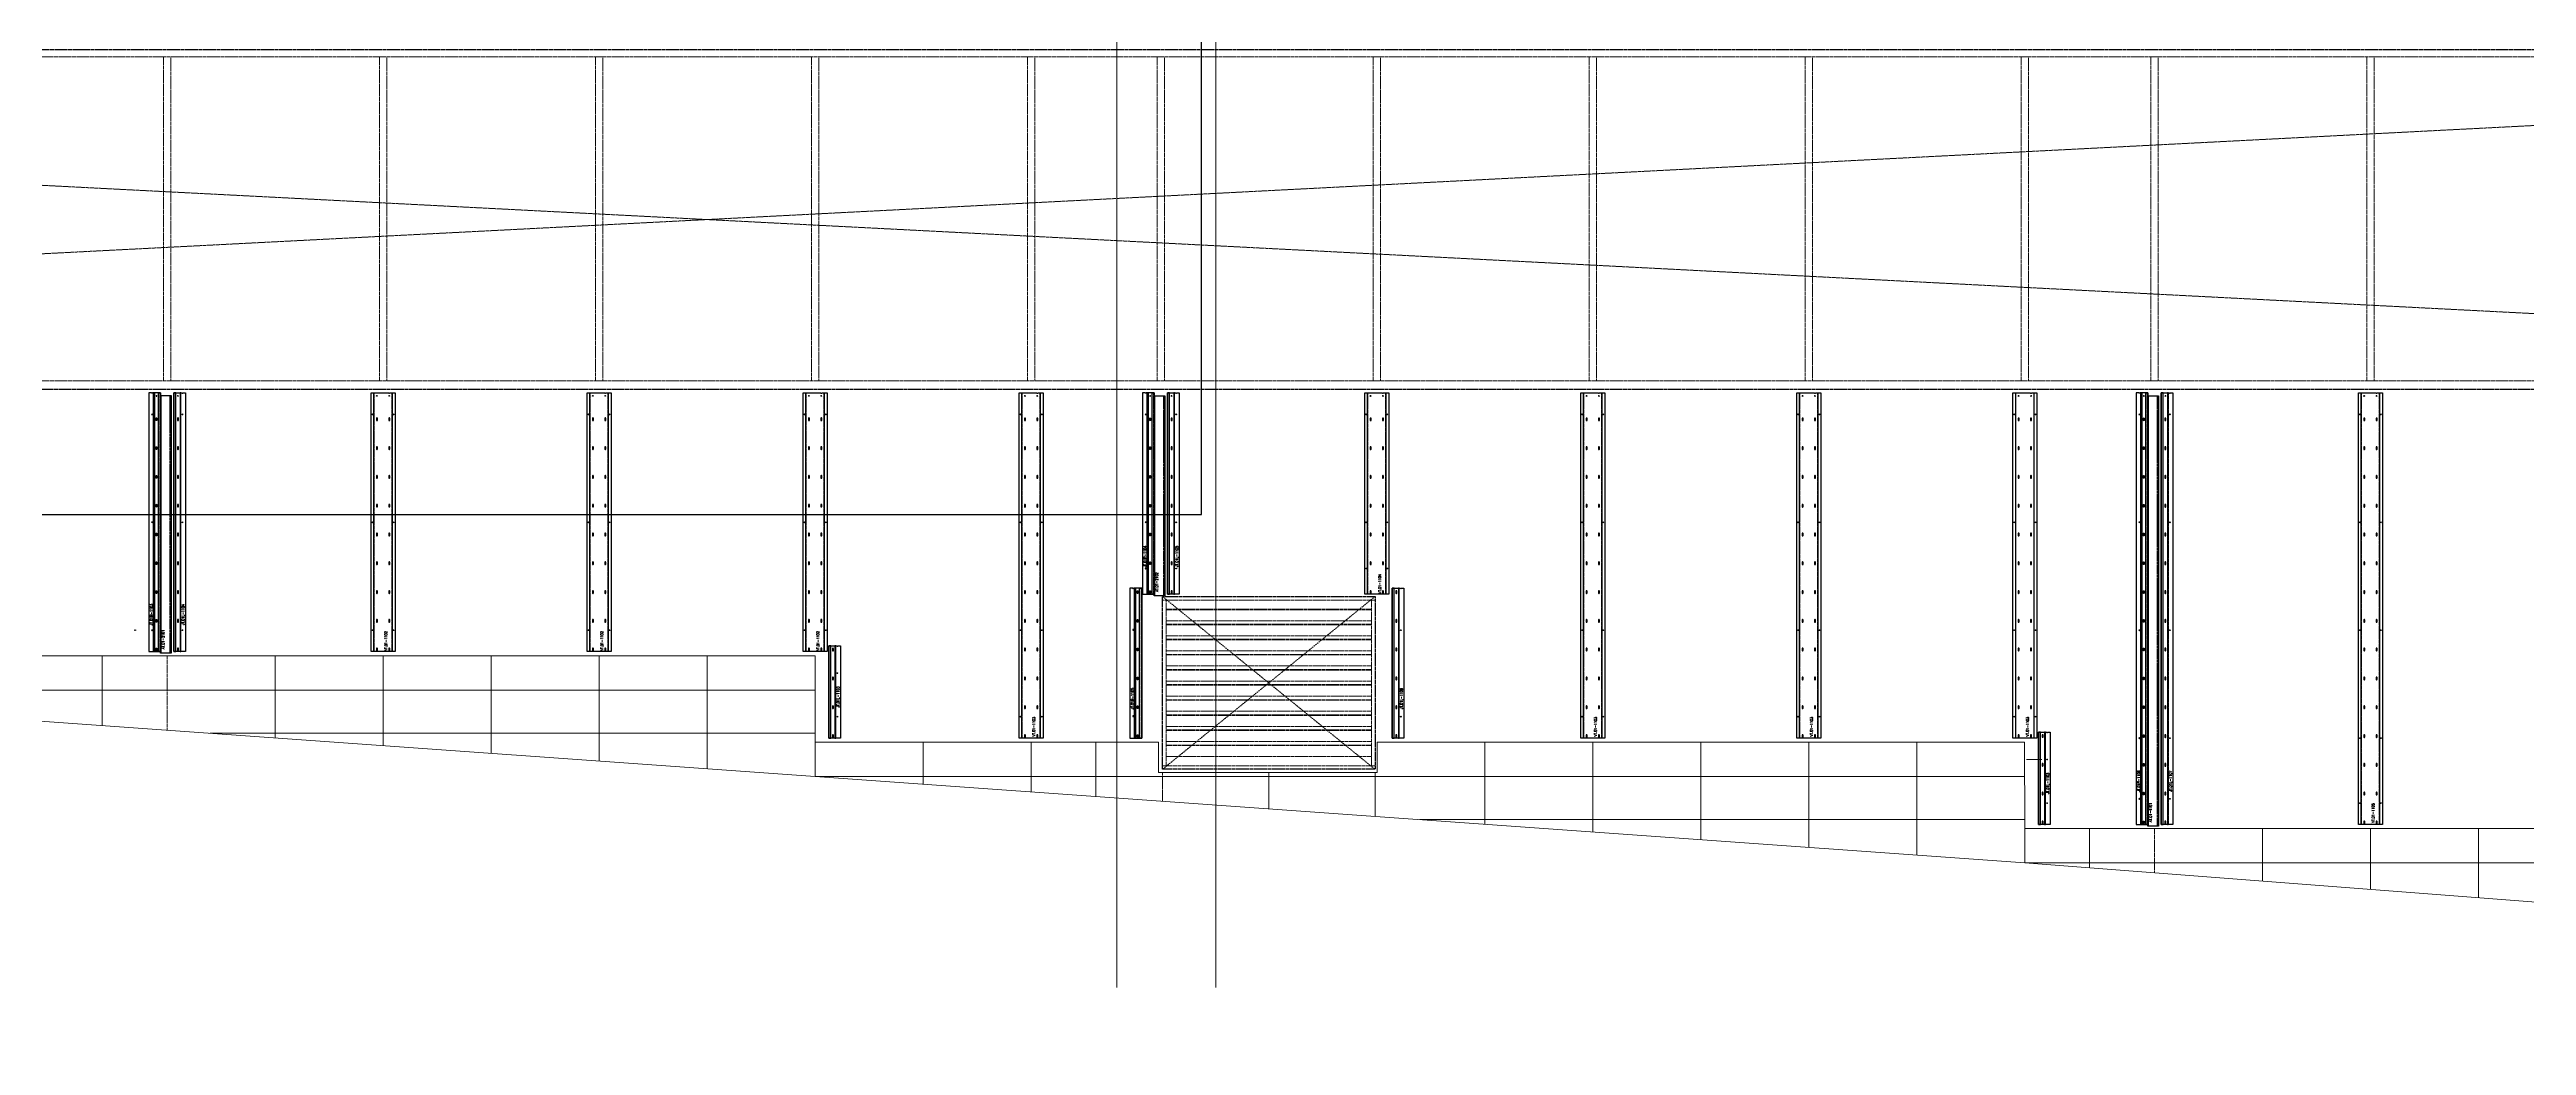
# Model space of a CAD drawing. Header units: inches. Extents: x 1191 to 4278, y -4365 to 1348.
# Drawn here: x 2783 to 3471, y -434 to -157 of the extents above; entities that cross this region are included whole.
import ezdxf

# ---------------------------------------------------------------- set-up
doc = ezdxf.new("R2010")
doc.units = ezdxf.units.IN
doc.header["$MEASUREMENT"] = 0
for name, pattern in [('NBK_Center', [0.541667, 0.333333, -0.0625, 0.083333, -0.0625]), ('NBK_Center2', [0.270833, 0.166667, -0.03125, 0.041667, -0.03125]), ('NBK_Hidden', [0.125, 0.083333, -0.041667]), ('NBK_Hidden2', [0.0625, 0.041667, -0.020833])]:
    doc.linetypes.add(name, pattern=pattern)
doc.layers.get('Defpoints').update_dxf_attribs({"color": 250, "lineweight": 0})
for name, color, linetype, lineweight in [('!Clip - bent', 20, 'Continuous', 25), ('!Dimension', 50, 'Continuous', 5), ('!Extrusion', 140, 'Continuous', 25), ('!Flashing', 40, 'Continuous', 25), ('!Linetype_Center', 220, 'NBK_Center', 9), ('!Linetype_Center2', 222, 'NBK_Center2', 9), ('!Linetype_Hidden', 210, 'NBK_Hidden', 9), ('!Misc2', 252, 'NBK_Hidden2', 5)]:
    doc.layers.add(name, color=color, linetype=linetype, lineweight=lineweight)
doc.styles.add('Romans', font='romans.shx', dxfattribs={"width": 0.8})

# ---------------------------------------------------------------- blocks, each defined once
blk = doc.blocks.new('A$C5F0FBCA1')
for points in [[(-1919.51, 112), (-84.5, 17.5)], [(-84.5, 112), (-1919.51, 17.5)], [(-875.51, -88), (-816.49, -40)], [(-816.49, -88), (-875.51, -40)]]:
    blk.add_lwpolyline(points)
at = {"lineweight": 30}
for points in [[(-1919.51, 112), (-84.5, 112), (-84.5, 17.5), (-1919.51, 17.5)], [(-875.51, -40), (-816.49, -40), (-816.49, -88), (-875.51, -88)]]:
    blk.add_lwpolyline(points, close=True, dxfattribs=at)
blk = doc.blocks.new('A$C5F5DB627')
for p, q in [((2483.5, 328.4), (649.49, 328.4)), ((1415, 328.4), (1415, 238.34)), ((1417, 238.34), (1417, 328.4)), ((1475, 328.4), (1475, 238.34)), ((1477, 238.34), (1477, 328.4)), ((1535, 328.4), (1535, 238.34)), ((1537, 238.34), (1537, 328.4)), ((1595, 328.4), (1595, 238.34)), ((1597, 238.34), (1597, 328.4)), ((1655, 328.4), (1655, 238.34)), ((1657, 238.34), (1657, 328.4)), ((1691, 328.4), (1691, 238.34)), ((1693, 238.34), (1693, 328.4)), ((1751, 328.4), (1751, 238.34)), ((1753, 238.34), (1753, 328.4)), ((1811, 328.4), (1811, 238.34)), ((1813, 238.34), (1813, 328.4)), ((1871, 328.4), (1871, 238.34)), ((1873, 238.34), (1873, 328.4)), ((1931, 328.4), (1931, 238.34)), ((1933, 238.34), (1933, 328.4)), ((1967, 328.4), (1967, 238.34)), ((1969, 238.34), (1969, 328.4)), ((2027, 328.4), (2027, 238.34)), ((2029, 238.34), (2029, 328.4)), ((2483.5, 235.9), (648.49, 235.9)), ((650.49, 238.34), (2483.5, 238.34)), ((1692.49, 130.4), (1692.49, 178.4)), ((1692.49, 178.4), (1751.51, 178.4)), ((1692.49, 177.4), (1751.51, 177.4)), ((1693.49, 177.4), (1693.49, 131.4)), ((1750.51, 174.93), (1693.49, 174.93)), ((1750.51, 174.75), (1693.49, 174.75)), ((1750.51, 131.4), (1750.51, 177.4)), ((1751.51, 178.4), (1751.51, 130.4)), ((1693.49, 171.69), (1750.51, 171.69)), ((1750.51, 170.73), (1693.49, 170.73)), ((1750.51, 170.55), (1693.49, 170.55)), ((1693.49, 167.49), (1750.51, 167.49)), ((1750.51, 166.53), (1693.49, 166.53)), ((1750.51, 166.35), (1693.49, 166.35)), ((1416, 141.26), (1416, 161.96)), ((1596, 161.9), (1596, 135.56)), ((1693.49, 163.3), (1750.51, 163.3)), ((1750.51, 162.33), (1693.49, 162.33)), ((1750.51, 162.16), (1693.49, 162.16)), ((1693.49, 159.1), (1750.51, 159.1)), ((1750.51, 158.13), (1693.49, 158.13)), ((1750.51, 157.96), (1693.49, 157.96)), ((1693.49, 154.9), (1750.51, 154.9)), ((1750.51, 153.94), (1693.49, 153.94)), ((1750.51, 153.76), (1693.49, 153.76)), ((1693.49, 150.7), (1750.51, 150.7)), ((1750.51, 149.74), (1693.49, 149.74)), ((1750.51, 149.56), (1693.49, 149.56)), ((1693.49, 146.51), (1750.51, 146.51)), ((1750.51, 145.54), (1693.49, 145.54)), ((1750.51, 145.36), (1693.49, 145.36)), ((1656, 124.11), (1656, 137.9)), ((1693.49, 142.31), (1750.51, 142.31)), ((1750.51, 141.34), (1693.49, 141.34)), ((1750.51, 141.17), (1693.49, 141.17)), ((1693.49, 138.11), (1750.51, 138.11)), ((1751.51, 131.4), (1692.49, 131.4)), ((1750.51, 137.14), (1693.49, 137.14)), ((1750.51, 136.97), (1693.49, 136.97)), ((1693.49, 133.91), (1750.51, 133.91)), ((1751.51, 130.4), (1692.49, 130.4)), ((1692.49, 129.53), (1692.49, 121.51)), ((1932, 113.9), (1932, 104.4)), ((1968, 101.63), (1968, 113.9))]:
    blk.add_line(p, q)
at = {"linetype": 'Continuous'}
for p, q in [((1398, 142.54), (1398, 161.96)), ((1446, 139.11), (1446, 161.96)), ((1476, 136.97), (1476, 161.96)), ((1506, 134.83), (1506, 161.96)), ((1536, 132.69), (1536, 161.96)), ((1566, 130.54), (1566, 161.96)), ((1260, 152.4), (1596, 152.4)), ((1428, 140.4), (1596, 140.4)), ((1596, 128.4), (1596, 137.9)), ((1626, 126.26), (1626, 137.9)), ((1656, 124.11), (1656, 137.9)), ((1674, 122.83), (1674, 137.9)), ((1782, 115.11), (1782, 137.9)), ((1812, 112.97), (1812, 137.9)), ((1842, 110.83), (1842, 137.9)), ((1872, 108.69), (1872, 137.9)), ((1902, 106.54), (1902, 137.9)), ((1596, 128.4), (1932, 128.4)), ((1722, 119.4), (1722, 129.53)), ((1751.51, 117.29), (1751.51, 129.53)), ((1764, 116.4), (1932, 116.4)), ((1932, 104.4), (1932, 113.9)), ((1950, 103.02), (1950, 113.9)), ((1998, 99.32), (1998, 113.9)), ((2028, 97.02), (2028, 113.9)), ((2058, 94.71), (2058, 113.9)), ((1932, 104.4), (2244, 104.4))]:
    blk.add_line(p, q, dxfattribs=at)
blk.add_lwpolyline([(2591.75, 90.21), (2591.75, 53.65), (1932, 104.4), (1596, 128.4), (1260, 152.4), (924, 176.4), (588, 206.34), (588, 209.9), (924, 209.9), (924, 185.9), (1260, 185.9), (1260, 161.96), (1596, 161.96), (1596, 137.9), (1691.33, 137.9), (1691.33, 129.53), (1752.09, 129.53), (1752.09, 137.9), (1931.91, 137.9), (1932, 113.9), (2244, 113.9), (2244, 89.9), (2591.75, 89.9)], close=True, dxfattribs=at)
blk = doc.blocks.new('TAP HOLE_5mm')
at = {"layer": '!Linetype_Center2'}
for points in [[(-0.18, 0), (0.18, 0)], [(0, 0.18), (0, -0.18)]]:
    blk.add_lwpolyline(points, dxfattribs=at)
blk.add_circle((0, 0), 0.101)
blk = doc.blocks.new('WEEP HOLE')
at = {"layer": '!Linetype_Center'}
for p, q in [((-0.22, 0.37), (0.22, 0.37)), ((0, 0.83), (0, -0.08))]:
    blk.add_line(p, q, dxfattribs=at)
at = {"color": 0}
blk.add_lwpolyline([(-0.14, 0.61), (-0.14, 0.14, 0.414214), (0, 0, 0.414214), (0.14, 0.14), (0.14, 0.61, 0.414214), (0, 0.75, 0.414214)], format="xyb", close=True, dxfattribs=at)
blk = doc.blocks.new('VT.01-1102-')
at = {"layer": '!Extrusion'}
blk.add_lwpolyline([(3.33, 0), (-3.33, 0), (-3.33, 71.93), (1.58, 71.93, 1), (1.86, 71.93), (3.33, 71.93)], format="xyb", close=True, dxfattribs=at)
blk.add_lwpolyline([(1.86, 71.93), (2.54, 71.93), (2.54, 0), (-2.54, 0), (-2.54, 71.93), (1.58, 71.93)], dxfattribs=at)
at = {"layer": '!Extrusion', "linetype": 'NBK_Hidden'}
blk.add_lwpolyline([(1.86, 71.93), (2.46, 71.93), (2.46, 0), (-2.46, 0), (-2.46, 71.93), (1.58, 71.93)], dxfattribs=at)
at = {"layer": '!Extrusion', "rotation": 360}
for name, p in [('TAP HOLE_5mm', (-1.72, 71.06)), ('TAP HOLE_5mm', (1.72, 71.06)), ('TAP HOLE_5mm', (-2.93, 65.94)), ('WEEP HOLE', (-1.72, 64.19)), ('WEEP HOLE', (1.72, 64.19)), ('TAP HOLE_5mm', (2.93, 65.94)), ('WEEP HOLE', (-1.72, 56.19)), ('WEEP HOLE', (1.72, 56.19)), ('WEEP HOLE', (-1.72, 48.19)), ('WEEP HOLE', (1.72, 48.19)), ('TAP HOLE_5mm', (-2.93, 35.94)), ('WEEP HOLE', (-1.72, 40.19)), ('WEEP HOLE', (1.72, 40.19)), ('TAP HOLE_5mm', (2.93, 35.94)), ('WEEP HOLE', (-1.72, 32.19)), ('WEEP HOLE', (1.72, 32.19)), ('WEEP HOLE', (-1.72, 24.19)), ('WEEP HOLE', (1.72, 24.19)), ('WEEP HOLE', (-1.72, 16.19)), ('WEEP HOLE', (1.72, 16.19)), ('WEEP HOLE', (-1.72, 8.19)), ('WEEP HOLE', (1.72, 8.19)), ('TAP HOLE_5mm', (-2.93, 5.94)), ('WEEP HOLE', (-1.72, 0.23)), ('WEEP HOLE', (1.72, 0.23)), ('TAP HOLE_5mm', (2.93, 5.94))]:
    blk.add_blockref(name, p, dxfattribs=at)
at = {"layer": 'Defpoints', "color": 1, "insert": (0.79, 2.97), "char_height": 0.75, "width": 1.65, "attachment_point": 5, "rotation": 90, "style": 'Romans'}
blk.add_mtext('VT.01-1102', dxfattribs=at)
blk = doc.blocks.new('VT.01-1103-')
at = {"layer": '!Extrusion'}
blk.add_lwpolyline([(3.33, 0), (-3.33, 0), (-3.33, 95.99), (1.58, 95.99, 1), (1.86, 95.99), (3.33, 95.99)], format="xyb", close=True, dxfattribs=at)
blk.add_lwpolyline([(1.86, 95.99), (2.54, 95.99), (2.54, 0), (-2.54, 0), (-2.54, 95.99), (1.58, 95.99)], dxfattribs=at)
at = {"layer": '!Extrusion', "linetype": 'NBK_Hidden'}
blk.add_lwpolyline([(1.86, 95.99), (2.46, 95.99), (2.46, 0), (-2.46, 0), (-2.46, 95.99), (1.58, 95.99)], dxfattribs=at)
at = {"layer": '!Extrusion', "rotation": 360}
for name, p in [('TAP HOLE_5mm', (-2.93, 90)), ('TAP HOLE_5mm', (-1.72, 95.11)), ('TAP HOLE_5mm', (1.72, 95.11)), ('TAP HOLE_5mm', (2.93, 90)), ('WEEP HOLE', (-1.72, 88.24)), ('WEEP HOLE', (1.72, 88.24)), ('WEEP HOLE', (-1.72, 80.24)), ('WEEP HOLE', (1.72, 80.24)), ('WEEP HOLE', (-1.72, 72.24)), ('WEEP HOLE', (1.72, 72.24)), ('WEEP HOLE', (-1.72, 64.24)), ('WEEP HOLE', (1.72, 64.24)), ('TAP HOLE_5mm', (-2.93, 60)), ('WEEP HOLE', (-1.72, 56.24)), ('WEEP HOLE', (1.72, 56.24)), ('TAP HOLE_5mm', (2.93, 60)), ('WEEP HOLE', (-1.72, 48.24)), ('WEEP HOLE', (1.72, 48.24)), ('WEEP HOLE', (-1.72, 40.24)), ('WEEP HOLE', (1.72, 40.24)), ('TAP HOLE_5mm', (-2.93, 30)), ('WEEP HOLE', (-1.72, 32.24)), ('WEEP HOLE', (1.72, 32.24)), ('TAP HOLE_5mm', (2.93, 30)), ('WEEP HOLE', (-1.72, 24.3)), ('WEEP HOLE', (1.72, 24.3)), ('WEEP HOLE', (-1.72, 16.24)), ('WEEP HOLE', (1.72, 16.24)), ('WEEP HOLE', (-1.72, 8.24)), ('WEEP HOLE', (1.72, 8.24)), ('TAP HOLE_5mm', (-2.93, 6)), ('WEEP HOLE', (-1.72, 0.23)), ('WEEP HOLE', (1.72, 0.23)), ('TAP HOLE_5mm', (2.93, 6))]:
    blk.add_blockref(name, p, dxfattribs=at)
at = {"layer": 'Defpoints', "color": 1, "insert": (0.74, 3.21), "char_height": 0.75, "width": 1.65, "attachment_point": 5, "rotation": 90, "style": 'Romans'}
blk.add_mtext('VT.01-1103', dxfattribs=at)
blk = doc.blocks.new('VT.01-1104-')
at = {"layer": '!Extrusion'}
blk.add_lwpolyline([(3.33, 0), (-3.33, 0), (-3.33, 55.99), (1.58, 55.99, 1), (1.86, 55.99), (3.33, 55.99)], format="xyb", close=True, dxfattribs=at)
blk.add_lwpolyline([(1.86, 55.99), (2.54, 55.99), (2.54, 0), (-2.54, 0), (-2.54, 55.99), (1.58, 55.99)], dxfattribs=at)
at = {"layer": '!Extrusion', "linetype": 'NBK_Hidden'}
blk.add_lwpolyline([(1.86, 55.99), (2.46, 55.99), (2.46, 0), (-2.46, 0), (-2.46, 55.99), (1.58, 55.99)], dxfattribs=at)
at = {"layer": '!Extrusion', "rotation": 360}
for name, p in [('TAP HOLE_5mm', (-1.72, 55.11)), ('TAP HOLE_5mm', (1.72, 55.11)), ('TAP HOLE_5mm', (-2.93, 50)), ('WEEP HOLE', (-1.72, 48.24)), ('WEEP HOLE', (1.72, 48.24)), ('TAP HOLE_5mm', (2.93, 50)), ('WEEP HOLE', (-1.72, 40.24)), ('WEEP HOLE', (1.72, 40.24)), ('WEEP HOLE', (-1.72, 32.24)), ('WEEP HOLE', (1.72, 32.24)), ('WEEP HOLE', (-1.72, 24.24)), ('WEEP HOLE', (1.72, 24.24)), ('TAP HOLE_5mm', (-2.93, 20)), ('WEEP HOLE', (-1.72, 16.24)), ('WEEP HOLE', (1.72, 16.24)), ('TAP HOLE_5mm', (2.93, 20)), ('TAP HOLE_5mm', (-2.93, 7.16)), ('WEEP HOLE', (-1.72, 8.24)), ('WEEP HOLE', (1.72, 8.24)), ('TAP HOLE_5mm', (2.93, 7.16)), ('WEEP HOLE', (-1.72, 0.24)), ('WEEP HOLE', (1.72, 0.24))]:
    blk.add_blockref(name, p, dxfattribs=at)
at = {"layer": 'Defpoints', "color": 1, "insert": (0.83, 2.91), "char_height": 0.75, "width": 1.65, "attachment_point": 5, "rotation": 90, "style": 'Romans'}
blk.add_mtext('VT.01-1104', dxfattribs=at)
blk = doc.blocks.new('VT.01-1105-')
at = {"layer": '!Extrusion'}
blk.add_lwpolyline([(3.33, 0), (-3.33, 0), (-3.33, 119.99), (1.58, 119.99, 1), (1.86, 119.99), (3.33, 119.99)], format="xyb", close=True, dxfattribs=at)
blk.add_lwpolyline([(1.86, 119.99), (2.54, 119.99), (2.54, 0), (-2.54, 0), (-2.54, 119.99), (1.58, 119.99)], dxfattribs=at)
at = {"layer": '!Extrusion', "linetype": 'NBK_Hidden'}
blk.add_lwpolyline([(1.86, 119.99), (2.46, 119.99), (2.46, 0), (-2.46, 0), (-2.46, 119.99), (1.58, 119.99)], dxfattribs=at)
at = {"layer": '!Extrusion', "rotation": 360}
for name, p in [('TAP HOLE_5mm', (-1.72, 119.11)), ('TAP HOLE_5mm', (1.72, 119.11)), ('TAP HOLE_5mm', (-2.93, 114)), ('WEEP HOLE', (-1.72, 112.24)), ('WEEP HOLE', (1.72, 112.24)), ('TAP HOLE_5mm', (2.93, 114)), ('WEEP HOLE', (-1.72, 104.24)), ('WEEP HOLE', (1.72, 104.24)), ('WEEP HOLE', (-1.72, 96.24)), ('WEEP HOLE', (1.72, 96.24)), ('TAP HOLE_5mm', (-2.93, 84)), ('WEEP HOLE', (-1.72, 88.24)), ('WEEP HOLE', (1.72, 88.24)), ('TAP HOLE_5mm', (2.93, 84)), ('WEEP HOLE', (-1.72, 80.24)), ('WEEP HOLE', (1.72, 80.24)), ('WEEP HOLE', (-1.72, 72.24)), ('WEEP HOLE', (1.72, 72.24)), ('WEEP HOLE', (-1.72, 64.24)), ('WEEP HOLE', (1.72, 64.24)), ('WEEP HOLE', (-1.72, 56.24)), ('WEEP HOLE', (1.72, 56.24)), ('TAP HOLE_5mm', (-2.93, 54)), ('WEEP HOLE', (-1.72, 48.3)), ('WEEP HOLE', (1.72, 48.3)), ('TAP HOLE_5mm', (2.93, 54)), ('WEEP HOLE', (-1.72, 40.24)), ('WEEP HOLE', (1.72, 40.24)), ('WEEP HOLE', (-1.72, 32.24)), ('WEEP HOLE', (1.72, 32.24)), ('TAP HOLE_5mm', (-2.93, 24)), ('WEEP HOLE', (-1.72, 24.24)), ('WEEP HOLE', (1.72, 24.24)), ('TAP HOLE_5mm', (2.93, 24)), ('WEEP HOLE', (-1.72, 16.24)), ('WEEP HOLE', (1.72, 16.24)), ('WEEP HOLE', (-1.72, 8.24)), ('WEEP HOLE', (1.72, 8.24)), ('TAP HOLE_5mm', (-2.93, 6)), ('WEEP HOLE', (-1.72, 0.24)), ('WEEP HOLE', (1.72, 0.24)), ('TAP HOLE_5mm', (2.93, 6))]:
    blk.add_blockref(name, p, dxfattribs=at)
at = {"layer": 'Defpoints', "color": 1, "insert": (0.74, 3.2), "char_height": 0.75, "width": 1.65, "attachment_point": 5, "rotation": 90, "style": 'Romans'}
blk.add_mtext('VT.01-1105', dxfattribs=at)
blk = doc.blocks.new('JT.01L-1103')
at = {"layer": '!Extrusion'}
blk.add_lwpolyline([(0, 25.69), (0, 0), (-3.25, 0), (-3.25, 25.69), (-1.02, 25.69, 1), (-0.75, 25.69)], format="xyb", close=True, dxfattribs=at)
for points in [[(-2.68, 25.69), (-3.25, 25.69), (-3.25, 0), (-2.68, 0)], [(-1.55, 0), (-1.3, 0), (-1.3, 25.69), (-1.55, 25.69)]]:
    blk.add_lwpolyline(points, close=True, dxfattribs=at)
at = {"layer": '!Extrusion', "linetype": 'NBK_Hidden'}
for points in [[(-3.25, 0), (-3.17, 0), (-3.17, 25.69), (-3.25, 25.69)], [(-1.38, 0), (-1.3, 0), (-1.3, 25.69), (-1.38, 25.69)]]:
    blk.add_lwpolyline(points, close=True, dxfattribs=at)
at = {"layer": '!Extrusion'}
for p in [(-2.12, 24.25), (-2.12, 16.25), (-2.12, 8.25), (-2.12, 0.24)]:
    blk.add_blockref('WEEP HOLE', p, dxfattribs=at)
at = {"layer": '!Extrusion', "rotation": 360}
for p in [(-0.89, 18.07), (-0.89, 6)]:
    blk.add_blockref('TAP HOLE_5mm', p, dxfattribs=at)
at = {"layer": 'Defpoints', "color": 2, "insert": (-0.71, 11.47), "char_height": 0.75, "width": 1.65, "attachment_point": 5, "rotation": 90, "style": 'Romans'}
blk.add_mtext('JT.01L-1103', dxfattribs=at)
blk = doc.blocks.new('JT.01L-1104')
at = {"layer": '!Extrusion'}
blk.add_lwpolyline([(0, 0), (-3.25, 0), (-3.25, 71.93), (-1.02, 71.93, 1), (-0.75, 71.93), (0, 71.93)], format="xyb", close=True, dxfattribs=at)
for points in [[(-2.68, 71.93), (-3.25, 71.93), (-3.25, 0), (-2.68, 0)], [(-1.55, 0), (-1.3, 0), (-1.3, 71.93), (-1.55, 71.93)]]:
    blk.add_lwpolyline(points, close=True, dxfattribs=at)
at = {"layer": '!Extrusion', "linetype": 'NBK_Hidden'}
for points in [[(-3.25, 0), (-3.17, 0), (-3.17, 71.93), (-3.25, 71.93)], [(-1.38, 0), (-1.3, 0), (-1.3, 71.93), (-1.38, 71.93)]]:
    blk.add_lwpolyline(points, close=True, dxfattribs=at)
at = {"layer": '!Extrusion', "rotation": 360}
for p in [(-2.12, 71.06), (-0.89, 65.94), (-0.89, 35.94), (-0.89, 5.94)]:
    blk.add_blockref('TAP HOLE_5mm', p, dxfattribs=at)
at = {"layer": '!Extrusion'}
for p in [(-2.12, 64.19), (-2.12, 56.19), (-2.12, 48.19), (-2.12, 40.19), (-2.12, 32.19), (-2.12, 24.19), (-2.12, 16.19), (-2.12, 8.19), (-2.12, 0.23)]:
    blk.add_blockref('WEEP HOLE', p, dxfattribs=at)
at = {"layer": 'Defpoints', "color": 2, "insert": (-0.71, 10.32), "char_height": 0.75, "width": 1.65, "attachment_point": 5, "rotation": 90, "style": 'Romans'}
blk.add_mtext('JT.01L-1104', dxfattribs=at)
blk = doc.blocks.new('JT.01L-1105')
at = {"layer": '!Extrusion'}
blk.add_lwpolyline([(0, 0), (-3.25, 0), (-3.25, 55.99), (-1.02, 55.99, 1), (-0.75, 55.99), (0, 55.99)], format="xyb", close=True, dxfattribs=at)
at = {"layer": '!Extrusion', "linetype": 'NBK_Hidden'}
for points in [[(-3.25, 0), (-3.17, 0), (-3.17, 55.99), (-3.25, 55.99)], [(-1.38, 0), (-1.3, 0), (-1.3, 55.99), (-1.38, 55.99)]]:
    blk.add_lwpolyline(points, close=True, dxfattribs=at)
at = {"layer": '!Extrusion'}
for points in [[(-2.68, 55.99), (-3.25, 55.99), (-3.25, 0), (-2.68, 0)], [(-1.55, 0), (-1.3, 0), (-1.3, 55.99), (-1.55, 55.99)]]:
    blk.add_lwpolyline(points, close=True, dxfattribs=at)
at = {"layer": '!Extrusion', "rotation": 360}
for p in [(-2.12, 55.11), (-0.89, 50), (-0.89, 20), (-0.89, 7.16)]:
    blk.add_blockref('TAP HOLE_5mm', p, dxfattribs=at)
at = {"layer": '!Extrusion'}
for p in [(-2.12, 48.24), (-2.12, 40.24), (-2.12, 32.24), (-2.12, 24.24), (-2.12, 16.24), (-2.12, 8.24), (-2.12, 0.24)]:
    blk.add_blockref('WEEP HOLE', p, dxfattribs=at)
at = {"layer": 'Defpoints', "color": 2, "insert": (-0.71, 10.52), "char_height": 0.75, "width": 1.65, "attachment_point": 5, "rotation": 90, "style": 'Romans'}
blk.add_mtext('JT.01L-1105', dxfattribs=at)
blk = doc.blocks.new('JT.01R-1103-')
at = {"layer": '!Extrusion'}
blk.add_lwpolyline([(0, 0), (3.25, 0), (3.25, 71.93), (1.02, 71.93, -1), (0.75, 71.93), (0, 71.93)], format="xyb", close=True, dxfattribs=at)
for points in [[(1.55, 0), (1.3, 0), (1.3, 71.93), (1.55, 71.93)], [(2.68, 71.93), (3.25, 71.93), (3.25, 0), (2.68, 0)]]:
    blk.add_lwpolyline(points, close=True, dxfattribs=at)
at = {"layer": '!Extrusion', "linetype": 'NBK_Hidden'}
for points in [[(1.38, 0), (1.3, 0), (1.3, 71.93), (1.38, 71.93)], [(3.25, 0), (3.17, 0), (3.17, 71.93), (3.25, 71.93)]]:
    blk.add_lwpolyline(points, close=True, dxfattribs=at)
at = {"layer": '!Extrusion', "xscale": -1}
for name, p in [('TAP HOLE_5mm', (2.12, 71.06)), ('TAP HOLE_5mm', (0.89, 65.94)), ('WEEP HOLE', (2.12, 64.19)), ('WEEP HOLE', (2.12, 56.19)), ('WEEP HOLE', (2.12, 48.19)), ('TAP HOLE_5mm', (0.89, 35.94)), ('WEEP HOLE', (2.12, 40.19)), ('WEEP HOLE', (2.12, 32.19)), ('WEEP HOLE', (2.12, 24.19)), ('WEEP HOLE', (2.12, 16.19)), ('WEEP HOLE', (2.12, 8.19)), ('TAP HOLE_5mm', (0.89, 5.94)), ('WEEP HOLE', (2.12, 0.23))]:
    blk.add_blockref(name, p, dxfattribs=at)
at = {"layer": 'Defpoints', "color": 5, "insert": (0.71, 10.32), "char_height": 0.75, "width": 1.65, "attachment_point": 5, "rotation": 90, "style": 'Romans'}
blk.add_mtext('JT.01R-1103', dxfattribs=at)
blk = doc.blocks.new('JT.01R-1104-')
at = {"layer": '!Extrusion'}
blk.add_lwpolyline([(1.02, 55.99, -1), (0.75, 55.99), (0, 55.99), (0, 0), (3.25, 0), (3.25, 55.99)], format="xyb", close=True, dxfattribs=at)
at = {"layer": '!Extrusion', "linetype": 'NBK_Hidden'}
for points in [[(1.38, 0), (1.3, 0), (1.3, 55.99), (1.38, 55.99)], [(3.25, 0), (3.17, 0), (3.17, 55.99), (3.25, 55.99)]]:
    blk.add_lwpolyline(points, close=True, dxfattribs=at)
at = {"layer": '!Extrusion'}
for points in [[(1.55, 0), (1.3, 0), (1.3, 55.99), (1.55, 55.99)], [(2.68, 55.99), (3.25, 55.99), (3.25, 0), (2.68, 0)]]:
    blk.add_lwpolyline(points, close=True, dxfattribs=at)
at = {"layer": '!Extrusion', "xscale": -1}
for name, p in [('TAP HOLE_5mm', (2.12, 55.11)), ('TAP HOLE_5mm', (0.89, 50)), ('WEEP HOLE', (2.12, 48.24)), ('WEEP HOLE', (2.12, 40.24)), ('WEEP HOLE', (2.12, 32.24)), ('WEEP HOLE', (2.12, 24.24)), ('TAP HOLE_5mm', (0.89, 20)), ('WEEP HOLE', (2.12, 16.24)), ('TAP HOLE_5mm', (0.89, 7.16)), ('WEEP HOLE', (2.12, 8.24)), ('WEEP HOLE', (2.12, 0.24))]:
    blk.add_blockref(name, p, dxfattribs=at)
at = {"layer": 'Defpoints', "color": 5, "insert": (0.71, 10.52), "char_height": 0.75, "width": 1.65, "attachment_point": 5, "rotation": 90, "style": 'Romans'}
blk.add_mtext('JT.01R-1104', dxfattribs=at)
blk = doc.blocks.new('JT.01L-1106')
at = {"layer": '!Extrusion', "linetype": 'NBK_Hidden'}
for points in [[(-3.25, 0), (-3.17, 0), (-3.17, 41.69), (-3.25, 41.69)], [(-1.38, 0), (-1.3, 0), (-1.3, 41.69), (-1.38, 41.69)]]:
    blk.add_lwpolyline(points, close=True, dxfattribs=at)
at = {"layer": '!Extrusion'}
for points in [[(-2.68, 41.69), (-3.25, 41.69), (-3.25, 0), (-2.68, 0)], [(-1.55, 0), (-1.3, 0), (-1.3, 41.69), (-1.55, 41.69)]]:
    blk.add_lwpolyline(points, close=True, dxfattribs=at)
blk.add_lwpolyline([(0, 0), (-3.25, 0), (-3.25, 41.69), (-1.02, 41.69, 1), (-0.75, 41.69), (0, 41.69)], format="xyb", close=True, dxfattribs=at)
for p in [(-2.12, 40.24), (-2.12, 32.24), (-2.12, 24.3), (-2.12, 16.24), (-2.12, 8.24), (-2.12, 0.23)]:
    blk.add_blockref('WEEP HOLE', p, dxfattribs=at)
at = {"layer": '!Extrusion', "rotation": 360}
for p in [(-0.89, 30), (-0.89, 6)]:
    blk.add_blockref('TAP HOLE_5mm', p, dxfattribs=at)
at = {"layer": 'Defpoints', "color": 2, "insert": (-0.71, 11.02), "char_height": 0.75, "width": 1.65, "attachment_point": 5, "rotation": 90, "style": 'Romans'}
blk.add_mtext('JT.01L-1106', dxfattribs=at)
blk = doc.blocks.new('JT.01R-1105-')
at = {"layer": '!Extrusion'}
blk.add_lwpolyline([(1.02, 41.69, -1), (0.75, 41.69), (0, 41.69), (0, 0), (3.25, 0), (3.25, 41.69)], format="xyb", close=True, dxfattribs=at)
for points in [[(1.55, 0), (1.3, 0), (1.3, 41.69), (1.55, 41.69)], [(2.68, 41.69), (3.25, 41.69), (3.25, 0), (2.68, 0)]]:
    blk.add_lwpolyline(points, close=True, dxfattribs=at)
at = {"layer": '!Extrusion', "linetype": 'NBK_Hidden'}
for points in [[(1.38, 0), (1.3, 0), (1.3, 41.69), (1.38, 41.69)], [(3.25, 0), (3.17, 0), (3.17, 41.69), (3.25, 41.69)]]:
    blk.add_lwpolyline(points, close=True, dxfattribs=at)
at = {"layer": '!Extrusion', "xscale": -1}
for name, p in [('WEEP HOLE', (2.12, 40.24)), ('TAP HOLE_5mm', (0.89, 30.13)), ('WEEP HOLE', (2.12, 32.24)), ('WEEP HOLE', (2.12, 24.3)), ('WEEP HOLE', (2.12, 16.24)), ('WEEP HOLE', (2.12, 8.24)), ('TAP HOLE_5mm', (0.89, 6.13)), ('WEEP HOLE', (2.12, 0.23))]:
    blk.add_blockref(name, p, dxfattribs=at)
at = {"layer": 'Defpoints', "color": 5, "insert": (0.71, 11.02), "char_height": 0.75, "width": 1.65, "attachment_point": 5, "rotation": 90, "style": 'Romans'}
blk.add_mtext('JT.01R-1105', dxfattribs=at)
blk = doc.blocks.new('JT.01L-1107')
at = {"layer": '!Extrusion', "linetype": 'NBK_Hidden'}
for points in [[(-3.25, 0), (-3.17, 0), (-3.17, 119.99), (-3.25, 119.99)], [(-1.38, 0), (-1.3, 0), (-1.3, 119.99), (-1.38, 119.99)]]:
    blk.add_lwpolyline(points, close=True, dxfattribs=at)
at = {"layer": '!Extrusion'}
for points in [[(-2.68, 119.99), (-3.25, 119.99), (-3.25, 0), (-2.68, 0)], [(-1.55, 0), (-1.3, 0), (-1.3, 119.99), (-1.55, 119.99)]]:
    blk.add_lwpolyline(points, close=True, dxfattribs=at)
blk.add_lwpolyline([(0, 0), (-3.25, 0), (-3.25, 119.99), (-1.02, 119.99, 1), (-0.75, 119.99), (0, 119.99)], format="xyb", close=True, dxfattribs=at)
at = {"layer": '!Extrusion', "rotation": 360}
for p in [(-2.12, 119.11), (-0.89, 114), (-0.89, 84), (-0.89, 54), (-0.89, 24), (-0.89, 7.16)]:
    blk.add_blockref('TAP HOLE_5mm', p, dxfattribs=at)
at = {"layer": '!Extrusion'}
for p in [(-2.12, 112.24), (-2.12, 104.24), (-2.12, 96.24), (-2.12, 88.24), (-2.12, 80.24), (-2.12, 72.24), (-2.12, 64.24), (-2.12, 56.24), (-2.12, 48.3), (-2.12, 40.24), (-2.12, 32.24), (-2.12, 24.24), (-2.12, 16.24), (-2.12, 8.24), (-2.12, 0.23)]:
    blk.add_blockref('WEEP HOLE', p, dxfattribs=at)
at = {"layer": 'Defpoints', "color": 2, "insert": (-0.71, 12.08), "char_height": 0.75, "width": 1.65, "attachment_point": 5, "rotation": 90, "style": 'Romans'}
blk.add_mtext('JT.01L-1107', dxfattribs=at)
blk = doc.blocks.new('JT.01R-1106-')
at = {"layer": '!Extrusion'}
blk.add_lwpolyline([(0, 0), (3.25, 0), (3.25, 119.99), (1.02, 119.99, -1), (0.75, 119.99), (0, 119.99)], format="xyb", close=True, dxfattribs=at)
for points in [[(1.55, 0), (1.3, 0), (1.3, 119.99), (1.55, 119.99)], [(2.68, 119.99), (3.25, 119.99), (3.25, 0), (2.68, 0)]]:
    blk.add_lwpolyline(points, close=True, dxfattribs=at)
at = {"layer": '!Extrusion', "linetype": 'NBK_Hidden'}
for points in [[(1.38, 0), (1.3, 0), (1.3, 119.99), (1.38, 119.99)], [(3.25, 0), (3.17, 0), (3.17, 119.99), (3.25, 119.99)]]:
    blk.add_lwpolyline(points, close=True, dxfattribs=at)
at = {"layer": '!Extrusion', "xscale": -1}
for name, p in [('TAP HOLE_5mm', (2.12, 119.11)), ('TAP HOLE_5mm', (0.89, 114)), ('WEEP HOLE', (2.12, 112.24)), ('WEEP HOLE', (2.12, 104.24)), ('WEEP HOLE', (2.12, 96.24)), ('TAP HOLE_5mm', (0.89, 84)), ('WEEP HOLE', (2.12, 88.24)), ('WEEP HOLE', (2.12, 80.24)), ('WEEP HOLE', (2.12, 72.24)), ('WEEP HOLE', (2.12, 64.24)), ('WEEP HOLE', (2.12, 56.24)), ('TAP HOLE_5mm', (0.89, 54)), ('WEEP HOLE', (2.12, 48.3)), ('WEEP HOLE', (2.12, 40.24)), ('WEEP HOLE', (2.12, 32.24)), ('TAP HOLE_5mm', (0.89, 24)), ('WEEP HOLE', (2.12, 24.24)), ('WEEP HOLE', (2.12, 16.24)), ('TAP HOLE_5mm', (0.89, 7.16)), ('WEEP HOLE', (2.12, 8.24)), ('WEEP HOLE', (2.12, 0.23))]:
    blk.add_blockref(name, p, dxfattribs=at)
at = {"layer": 'Defpoints', "color": 5, "insert": (0.71, 12.08), "char_height": 0.75, "width": 1.65, "attachment_point": 5, "rotation": 90, "style": 'Romans'}
blk.add_mtext('JT.01R-1106', dxfattribs=at)
blk = doc.blocks.new('NORTH TRACKS')
at = {"layer": '!Dimension', "color": 30}
blk.add_lwpolyline([(1362.47, 43.19), (1366.69, 43.19)], dxfattribs=at)
at = {"layer": '!Dimension'}
for name, p in [('JT.01R-1103-', (840.92, 73.18)), ('VT.01-1102-', (906, 73.18)), ('VT.01-1102-', (966, 73.18)), ('VT.01-1102-', (1026, 73.18)), ('VT.01-1103-', (1086, 49.12)), ('JT.01R-1104-', (1116.92, 89.12)), ('JT.01L-1105', (1127.15, 89.12)), ('VT.01-1104-', (1182, 89.12)), ('VT.01-1103-', (1242, 49.12)), ('VT.01-1103-', (1302, 49.12)), ('VT.01-1103-', (1362, 49.12)), ('JT.01R-1106-', (1392.92, 25.12)), ('JT.01L-1107', (1403.15, 25.12)), ('VT.01-1105-', (1458, 25.12)), ('JT.01R-1105-', (1113.45, 49.12)), ('JT.01L-1106', (1189.55, 49.12)), ('JT.01L-1103', (1033.06, 49.12)), ('JT.01L-1103', (1369.06, 25.12))]:
    blk.add_blockref(name, p, dxfattribs=at)
at = {"layer": '!Dimension', "rotation": 360}
blk.add_blockref('JT.01L-1104', (851.15, 73.18), dxfattribs=at)
blk = doc.blocks.new('HOLE FLASHING')
at = {"layer": '!Linetype_Center2'}
blk.add_line((-0.31, 0), (0.26, 0), dxfattribs=at)
at = {"layer": '!Misc2'}
blk.add_lwpolyline([(-0.06, 0.1), (0, 0.1), (0, -0.1), (-0.06, -0.1)], close=True, dxfattribs=at)
blk = doc.blocks.new('AT.01-4101')
at = {"layer": '!Flashing', "color": 2}
for points in [[(0, 119.19), (2.99, 119.19), (2.99, -0.43), (0, -0.43)], [(0, 119.19), (0.06, 119.19), (0.06, -0.43), (0, -0.43)], [(2.94, -0.43), (2.99, -0.43), (2.99, 119.19), (2.94, 119.19)]]:
    blk.add_lwpolyline(points, close=True, dxfattribs=at)
at = {"layer": '!Linetype_Center'}
blk.add_lwpolyline([(0, 119.19), (2.6, 119.19), (2.6, -0.43), (0, -0.43)], close=True, dxfattribs=at)
at = {"color": 144}
for p in [(0.06, 114), (0.06, 84), (0.06, 54), (0.06, 24), (0.06, 7.16)]:
    blk.add_blockref('HOLE FLASHING', p, dxfattribs=at)
at = {"layer": 'Defpoints', "color": 6, "insert": (0.73, 3.39), "char_height": 0.75, "width": 1.65, "attachment_point": 5, "rotation": 90, "style": 'Romans'}
blk.add_mtext('AT.01-4101', dxfattribs=at)
blk = doc.blocks.new('AT.01-2102')
at = {"layer": '!Flashing', "color": 2}
for points in [[(0, 55.19), (2.99, 55.19), (2.99, -0.43), (0, -0.43)], [(0, 55.19), (0.06, 55.19), (0.06, -0.43), (0, -0.43)], [(2.94, -0.43), (2.99, -0.43), (2.99, 55.19), (2.94, 55.19)]]:
    blk.add_lwpolyline(points, close=True, dxfattribs=at)
at = {"layer": '!Linetype_Center'}
blk.add_lwpolyline([(0, 55.19), (2.6, 55.19), (2.6, -0.43), (0, -0.43)], close=True, dxfattribs=at)
at = {"color": 144}
for p in [(0.06, 50), (0.06, 20), (0.06, 7.16)]:
    blk.add_blockref('HOLE FLASHING', p, dxfattribs=at)
at = {"layer": 'Defpoints', "color": 6, "insert": (0.73, 3.38), "char_height": 0.75, "width": 1.65, "attachment_point": 5, "rotation": 90, "style": 'Romans'}
blk.add_mtext('AT.01-2102', dxfattribs=at)
blk = doc.blocks.new('AT.01-2101')
at = {"layer": '!Flashing', "color": 2}
for points in [[(0, 71.14), (2.99, 71.14), (2.99, -0.43), (0, -0.43)], [(0, 71.14), (0.06, 71.14), (0.06, -0.43), (0, -0.43)], [(2.94, -0.43), (2.99, -0.43), (2.99, 71.14), (2.94, 71.14)]]:
    blk.add_lwpolyline(points, close=True, dxfattribs=at)
at = {"layer": '!Linetype_Center'}
blk.add_lwpolyline([(0, 71.14), (2.6, 71.14), (2.6, -0.43), (0, -0.43)], close=True, dxfattribs=at)
at = {"color": 144}
for p in [(0.06, 65.95), (0.06, 35.95), (0.06, 5.95)]:
    blk.add_blockref('HOLE FLASHING', p, dxfattribs=at)
at = {"layer": 'Defpoints', "color": 6, "insert": (0.73, 3.39), "char_height": 0.75, "width": 1.65, "attachment_point": 5, "rotation": 90, "style": 'Romans'}
blk.add_mtext('AT.01-2101', dxfattribs=at)
blk = doc.blocks.new('NORTH MOVEMENT FLASHING')
at = {"color": 144}
for name, p in [('AT.01-2101', (1342.17, 73.18)), ('AT.01-2102', (1618.17, 89.12)), ('AT.01-4101', (1894.17, 25.12)), ('HOLE FLASHING', (1335.15, 79.12))]:
    blk.add_blockref(name, p, dxfattribs=at)

msp = doc.modelspace()

# ---------------------------------------------------------------- linework, layer by layer
at = {"color": 26}
msp.add_lwpolyline([(1979, -286), (3103, -286), (3103, 314), (1979, 314)], close=True, dxfattribs=at)
at = {"layer": 'Defpoints'}
for points in [[(3079.47, 956.66), (3079.47, -417.4)], [(3107.04, 956.66), (3107.04, -417.4)]]:
    msp.add_lwpolyline(points, dxfattribs=at)

# ---------------------------------------------------------------- block references
at = {"layer": '!Clip - bent', "color": 3}
msp.add_blockref('NORTH TRACKS', (1969.71, -397.29, -1349.31), dxfattribs=at)
at = {"layer": '!Linetype_Hidden'}
for name, p in [('A$C5F5DB627', (1399.71, -487.19)), ('A$C5F0FBCA1', (3967.71, -268.79))]:
    msp.add_blockref(name, p, dxfattribs=at)
at = {"color": 144}
msp.add_blockref('NORTH MOVEMENT FLASHING', (1471.71, -397.29, -1349.31), dxfattribs=at)

doc.saveas('drawing.dxf')
